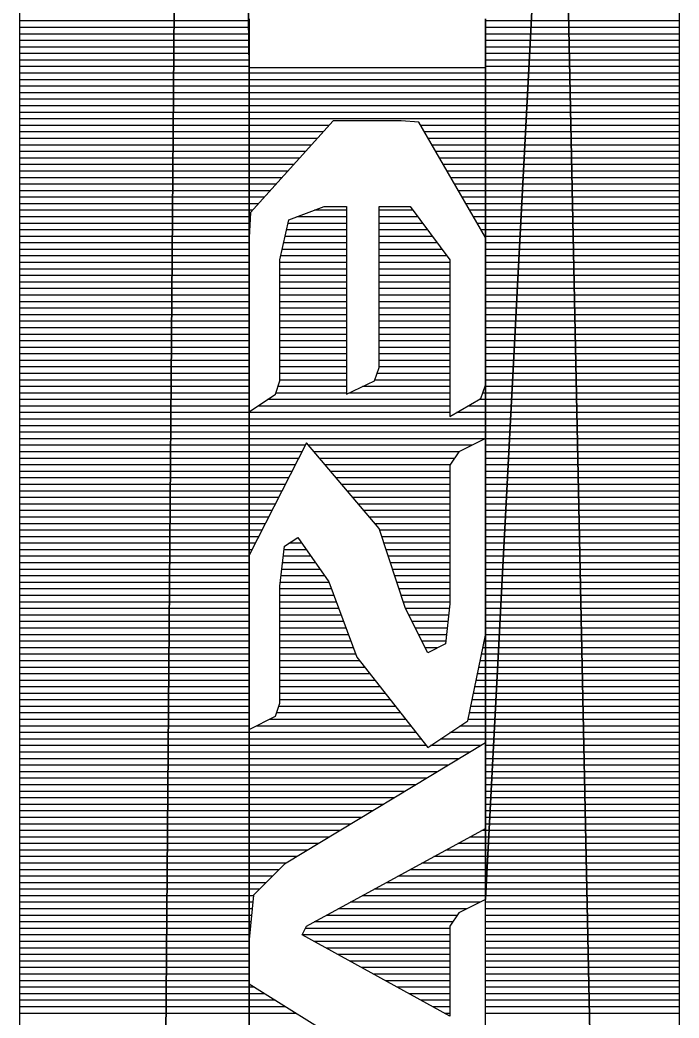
# Model space of a CAD drawing. Extents: x -25 to 108, y -8 to 51.
# Drawn here: x 68.023 to 70.197, y 17.251 to 20.543 of the extents above; entities that cross this region are included whole.
import ezdxf

# ---------------------------------------------------------------- set-up
doc = ezdxf.new("R2010")
doc.units = 0
doc.layers.add('BG_SILKBOTTOM20240221', color=40, linetype='CONTINUOUS')

msp = doc.modelspace()

# ---------------------------------------------------------------- linework, layer by layer
at = {"layer": 'BG_SILKBOTTOM20240221'}
for points in [[(68.554346, 23.295864), (68.486274, 15.014194)], [(68.486274, 15.014194), (68.554346, 23.295864)], [(68.749418, 22.598888), (68.778882, 20.38604)], [(68.778882, 20.38604), (68.749418, 22.598888)], [(68.023232, 17.022826), (68.023232, 22.291802)], [(70.197218, 22.291802), (70.197218, 13.849604)], [(69.972682, 13.893546), (69.797168, 22.24786)], [(69.797168, 22.24786), (69.972682, 13.893546)], [(69.558662, 17.64157), (69.797168, 22.21865)], [(69.797168, 22.21865), (69.558662, 17.64157)], [(68.531994, 20.540218), (68.023232, 20.540218)], [(68.53174, 20.518628), (68.023232, 20.518628)], [(68.77685, 20.518628), (68.531232, 20.518628)], [(68.776342, 20.540218), (68.53174, 20.540218)], [(68.778882, 20.540218), (68.77685, 20.540218)], [(68.778882, 20.518628), (68.777104, 20.518628)], [(68.778882, 20.546568), (68.778882, 20.38604)], [(69.558662, 17.64157), (69.558662, 20.546568)], [(69.558662, 20.546568), (69.558662, 17.64157)], [(69.558662, 20.38604), (69.558662, 20.546568)], [(69.709792, 20.540218), (69.558662, 20.540218)], [(69.708522, 20.518628), (69.558662, 20.518628)], [(69.83349, 20.518628), (69.708268, 20.518628)], [(69.832982, 20.540218), (69.709538, 20.540218)], [(70.197218, 20.540218), (69.83349, 20.540218)], [(70.197218, 20.518628), (69.833744, 20.518628)], [(68.53174, 20.497038), (68.023232, 20.497038)], [(68.777104, 20.497038), (68.531232, 20.497038)], [(68.778882, 20.497038), (68.777612, 20.497038)], [(69.70776, 20.497038), (69.558662, 20.497038)], [(69.833744, 20.497038), (69.707506, 20.497038)], [(70.197218, 20.497038), (69.834252, 20.497038)], [(68.531232, 20.475448), (68.023232, 20.475448)], [(68.531232, 20.453858), (68.023232, 20.453858)], [(68.777612, 20.475448), (68.530978, 20.475448)], [(68.777612, 20.453858), (68.530978, 20.453858)], [(68.778882, 20.475448), (68.777866, 20.475448)], [(68.778882, 20.453858), (68.777866, 20.453858)], [(69.70649, 20.475448), (69.558662, 20.475448)], [(69.705474, 20.453858), (69.558662, 20.453858)], [(69.834506, 20.453858), (69.704966, 20.453858)], [(69.834252, 20.475448), (69.706236, 20.475448)], [(70.197218, 20.475448), (69.834506, 20.475448)], [(70.197218, 20.453858), (69.835014, 20.453858)], [(68.530978, 20.432522), (68.023232, 20.432522)], [(68.777866, 20.432522), (68.53047, 20.432522)], [(68.778882, 20.432522), (68.778374, 20.432522)], [(69.704204, 20.432522), (69.558662, 20.432522)], [(69.835014, 20.432522), (69.703696, 20.432522)], [(70.197218, 20.432522), (69.835522, 20.432522)], [(68.530978, 20.410932), (68.023232, 20.410932)], [(68.530978, 20.389342), (68.023232, 20.389342)], [(68.778374, 20.410932), (68.53047, 20.410932)], [(68.778374, 20.389342), (68.53047, 20.389342)], [(68.778882, 20.38604), (68.778882, 17.363694)], [(68.778882, 20.38604), (69.558662, 20.38604)], [(68.778882, 17.363694), (68.778882, 20.38604)], [(69.703442, 20.410932), (69.558662, 20.410932)], [(69.702172, 20.389342), (69.558662, 20.389342)], [(69.558662, 20.38604), (69.558662, 19.825208)], [(69.558662, 19.825208), (69.558662, 20.38604)], [(69.836284, 20.389342), (69.701664, 20.389342)], [(69.835522, 20.410932), (69.702934, 20.410932)], [(70.197218, 20.410932), (69.835776, 20.410932)], [(70.197218, 20.389342), (69.836538, 20.389342)], [(68.53047, 20.367752), (68.023232, 20.367752)], [(68.778882, 20.367752), (68.529962, 20.367752)], [(69.558662, 20.367752), (68.778882, 20.367752)], [(69.700902, 20.367752), (69.558662, 20.367752)], [(69.836538, 20.367752), (69.700394, 20.367752)], [(70.197218, 20.367752), (69.837046, 20.367752)], [(68.53047, 20.346162), (68.023232, 20.346162)], [(68.529962, 20.324826), (68.023232, 20.324826)], [(68.778882, 20.324826), (68.529708, 20.324826)], [(68.778882, 20.346162), (68.529962, 20.346162)], [(69.558662, 20.346162), (68.778882, 20.346162)], [(69.558662, 20.324826), (68.778882, 20.324826)], [(69.699632, 20.346162), (69.558662, 20.346162)], [(69.69887, 20.324826), (69.558662, 20.324826)], [(69.837554, 20.324826), (69.698362, 20.324826)], [(69.837046, 20.346162), (69.699378, 20.346162)], [(70.197218, 20.346162), (69.837554, 20.346162)], [(70.197218, 20.324826), (69.837808, 20.324826)], [(68.529962, 20.303236), (68.023232, 20.303236)], [(68.778882, 20.303236), (68.529708, 20.303236)], [(69.558662, 20.303236), (68.778882, 20.303236)], [(69.6976, 20.303236), (69.558662, 20.303236)], [(69.837808, 20.303236), (69.697346, 20.303236)], [(70.197218, 20.303236), (69.838316, 20.303236)], [(68.529708, 20.281646), (68.023232, 20.281646)], [(68.529708, 20.260056), (68.023232, 20.260056)], [(68.778882, 20.281646), (68.5292, 20.281646)], [(68.778882, 20.260056), (68.5292, 20.260056)], [(69.558662, 20.281646), (68.778882, 20.281646)], [(69.558662, 20.260056), (68.778882, 20.260056)], [(69.69633, 20.281646), (69.558662, 20.281646)], [(69.695314, 20.260056), (69.558662, 20.260056)], [(69.83857, 20.260056), (69.694806, 20.260056)], [(69.838316, 20.281646), (69.696076, 20.281646)], [(70.197218, 20.281646), (69.83857, 20.281646)], [(70.197218, 20.260056), (69.839078, 20.260056)], [(68.5292, 20.238466), (68.023232, 20.238466)], [(68.778882, 20.238466), (68.528946, 20.238466)], [(69.558662, 20.238466), (68.778882, 20.238466)], [(69.694298, 20.238466), (69.558662, 20.238466)], [(69.839078, 20.238466), (69.694044, 20.238466)], [(70.197218, 20.238466), (69.839586, 20.238466)], [(68.5292, 20.21713), (68.023232, 20.21713)], [(68.5292, 20.19554), (68.023232, 20.19554)], [(68.778882, 20.21713), (68.528946, 20.21713)], [(68.778882, 20.19554), (68.528946, 20.19554)], [(69.558662, 20.21713), (68.778882, 20.21713)], [(69.043042, 20.19554), (68.778882, 20.19554)], [(69.05625, 20.210526), (68.783708, 19.908266)], [(69.280786, 20.210526), (69.05625, 20.210526)], [(69.339206, 20.2057), (69.280786, 20.210526)], [(69.558662, 19.825208), (69.339206, 20.2057)], [(69.558662, 20.19554), (69.345302, 20.19554)], [(69.693282, 20.21713), (69.558662, 20.21713)], [(69.692012, 20.19554), (69.558662, 20.19554)], [(69.840348, 20.19554), (69.691504, 20.19554)], [(69.83984, 20.21713), (69.692774, 20.21713)], [(70.197218, 20.21713), (69.840348, 20.21713)], [(70.197218, 20.19554), (69.840602, 20.19554)], [(68.528946, 20.17395), (68.023232, 20.17395)], [(68.528946, 20.15236), (68.023232, 20.15236)], [(68.778882, 20.17395), (68.528438, 20.17395)], [(68.778882, 20.15236), (68.528438, 20.15236)], [(69.023484, 20.17395), (68.778882, 20.17395)], [(69.004434, 20.15236), (68.778882, 20.15236)], [(69.558662, 20.17395), (69.358002, 20.17395)], [(69.558662, 20.15236), (69.370194, 20.15236)], [(69.690742, 20.17395), (69.558662, 20.17395)], [(69.68998, 20.15236), (69.558662, 20.15236)], [(69.84111, 20.15236), (69.689472, 20.15236)], [(69.840602, 20.17395), (69.690234, 20.17395)], [(70.197218, 20.17395), (69.84111, 20.17395)], [(70.197218, 20.15236), (69.841618, 20.15236)], [(68.528438, 20.13077), (68.023232, 20.13077)], [(68.778882, 20.13077), (68.52793, 20.13077)], [(68.984876, 20.13077), (68.778882, 20.13077)], [(69.558662, 20.13077), (69.38264, 20.13077)], [(69.68871, 20.13077), (69.558662, 20.13077)], [(69.841618, 20.13077), (69.688202, 20.13077)], [(70.197218, 20.13077), (69.841872, 20.13077)], [(68.528438, 20.109434), (68.023232, 20.109434)], [(68.52793, 20.087844), (68.023232, 20.087844)], [(68.778882, 20.087844), (68.527676, 20.087844)], [(68.778882, 20.109434), (68.52793, 20.109434)], [(68.965318, 20.109434), (68.778882, 20.109434)], [(68.94576, 20.087844), (68.778882, 20.087844)], [(69.558662, 20.109434), (69.394832, 20.109434)], [(69.558662, 20.087844), (69.407532, 20.087844)], [(69.68744, 20.109434), (69.558662, 20.109434)], [(69.68617, 20.087844), (69.558662, 20.087844)], [(69.84238, 20.087844), (69.685916, 20.087844)], [(69.841872, 20.109434), (69.687186, 20.109434)], [(70.197218, 20.109434), (69.84238, 20.109434)], [(70.197218, 20.087844), (69.842634, 20.087844)], [(68.52793, 20.066254), (68.023232, 20.066254)], [(68.778882, 20.066254), (68.527676, 20.066254)], [(68.926202, 20.066254), (68.778882, 20.066254)], [(69.558662, 20.066254), (69.419724, 20.066254)], [(69.685154, 20.066254), (69.558662, 20.066254)], [(69.842634, 20.066254), (69.684646, 20.066254)], [(70.197218, 20.066254), (69.843142, 20.066254)], [(68.52793, 20.044664), (68.023232, 20.044664)], [(68.527676, 20.023074), (68.023232, 20.023074)], [(68.778882, 20.023074), (68.527168, 20.023074)], [(68.778882, 20.044664), (68.527676, 20.044664)], [(68.907152, 20.044664), (68.778882, 20.044664)], [(68.887594, 20.023074), (68.778882, 20.023074)], [(69.558662, 20.044664), (69.43217, 20.044664)], [(69.558662, 20.023074), (69.44487, 20.023074)], [(69.684138, 20.044664), (69.558662, 20.044664)], [(69.683122, 20.023074), (69.558662, 20.023074)], [(69.843904, 20.023074), (69.682614, 20.023074)], [(69.843142, 20.044664), (69.683884, 20.044664)], [(70.197218, 20.044664), (69.84365, 20.044664)], [(70.197218, 20.023074), (69.844412, 20.023074)], [(68.527676, 20.001738), (68.023232, 20.001738)], [(68.778882, 20.001738), (68.527168, 20.001738)], [(68.86829, 20.001738), (68.778882, 20.001738)], [(69.558662, 20.001738), (69.457062, 20.001738)], [(69.681852, 20.001738), (69.558662, 20.001738)], [(69.844412, 20.001738), (69.681344, 20.001738)], [(70.197218, 20.001738), (69.844666, 20.001738)], [(68.527168, 19.980148), (68.023232, 19.980148)], [(68.527168, 19.958558), (68.023232, 19.958558)], [(68.778882, 19.980148), (68.526914, 19.980148)], [(68.778882, 19.958558), (68.526914, 19.958558)], [(68.848732, 19.980148), (68.778882, 19.980148)], [(68.829174, 19.958558), (68.778882, 19.958558)], [(69.558662, 19.980148), (69.469762, 19.980148)], [(69.558662, 19.958558), (69.481954, 19.958558)], [(69.680582, 19.980148), (69.558662, 19.980148)], [(69.67982, 19.958558), (69.558662, 19.958558)], [(69.845174, 19.958558), (69.679312, 19.958558)], [(69.844666, 19.980148), (69.680074, 19.980148)], [(70.197218, 19.980148), (69.845174, 19.980148)], [(70.197218, 19.958558), (69.845682, 19.958558)], [(68.526914, 19.936968), (68.023232, 19.936968)], [(68.778882, 19.936968), (68.526406, 19.936968)], [(68.810124, 19.936968), (68.778882, 19.936968)], [(68.909946, 19.883882), (69.02704, 19.92757)], [(69.02704, 19.92757), (69.100192, 19.92757)], [(69.100192, 19.92757), (69.100192, 19.308826)], [(69.207634, 19.92757), (69.309996, 19.92757)], [(69.207634, 19.396456), (69.207634, 19.92757)], [(69.309996, 19.92757), (69.441568, 19.752056)], [(69.558662, 19.936968), (69.4944, 19.936968)], [(69.67855, 19.936968), (69.558662, 19.936968)], [(69.845682, 19.936968), (69.678042, 19.936968)], [(70.197218, 19.936968), (69.845936, 19.936968)], [(68.526914, 19.915378), (68.023232, 19.915378)], [(68.526406, 19.894042), (68.023232, 19.894042)], [(68.778882, 19.894042), (68.525898, 19.894042)], [(68.778882, 19.915378), (68.526406, 19.915378)], [(68.790566, 19.915378), (68.778882, 19.915378)], [(68.783708, 19.908266), (68.778882, 19.825208)], [(68.782946, 19.894042), (68.778882, 19.894042)], [(69.100192, 19.894042), (68.93687, 19.894042)], [(69.100192, 19.915378), (68.994528, 19.915378)], [(69.318886, 19.915378), (69.207634, 19.915378)], [(69.335142, 19.894042), (69.207634, 19.894042)], [(69.558662, 19.915378), (69.506592, 19.915378)], [(69.558662, 19.894042), (69.519292, 19.894042)], [(69.67728, 19.915378), (69.558662, 19.915378)], [(69.67601, 19.894042), (69.558662, 19.894042)], [(69.846444, 19.894042), (69.675756, 19.894042)], [(69.845936, 19.915378), (69.677026, 19.915378)], [(70.197218, 19.915378), (69.846444, 19.915378)], [(70.197218, 19.894042), (69.846698, 19.894042)], [(68.526406, 19.872452), (68.023232, 19.872452)], [(68.778882, 19.872452), (68.525898, 19.872452)], [(68.781676, 19.872452), (68.778882, 19.872452)], [(68.880736, 19.752056), (68.909946, 19.883882)], [(69.100192, 19.872452), (68.907152, 19.872452)], [(69.351398, 19.872452), (69.207634, 19.872452)], [(69.558662, 19.872452), (69.531738, 19.872452)], [(69.675248, 19.872452), (69.558662, 19.872452)], [(69.846698, 19.872452), (69.674994, 19.872452)], [(70.197218, 19.872452), (69.847206, 19.872452)], [(68.526406, 19.850862), (68.023232, 19.850862)], [(68.525898, 19.829272), (68.023232, 19.829272)], [(68.778882, 19.829272), (68.525644, 19.829272)], [(68.778882, 19.850862), (68.525898, 19.850862)], [(68.780406, 19.850862), (68.778882, 19.850862)], [(68.779136, 19.829272), (68.778882, 19.829272)], [(68.778882, 19.825208), (68.778882, 19.250152)], [(69.100192, 19.829272), (68.897754, 19.829272)], [(69.100192, 19.850862), (68.902834, 19.850862)], [(69.367146, 19.850862), (69.207634, 19.850862)], [(69.383402, 19.829272), (69.207634, 19.829272)], [(69.558662, 19.850862), (69.54393, 19.850862)], [(69.558662, 19.829272), (69.55663, 19.829272)], [(69.673978, 19.850862), (69.558662, 19.850862)], [(69.672962, 19.829272), (69.558662, 19.829272)], [(69.558662, 19.338036), (69.558662, 19.825208)], [(69.847968, 19.829272), (69.672454, 19.829272)], [(69.847206, 19.850862), (69.673724, 19.850862)], [(70.197218, 19.850862), (69.847714, 19.850862)], [(70.197218, 19.829272), (69.848476, 19.829272)], [(68.525898, 19.807682), (68.023232, 19.807682)], [(68.778882, 19.807682), (68.525644, 19.807682)], [(69.100192, 19.807682), (68.892928, 19.807682)], [(69.399658, 19.807682), (69.207634, 19.807682)], [(69.671692, 19.807682), (69.558662, 19.807682)], [(69.848476, 19.807682), (69.671184, 19.807682)], [(70.197218, 19.807682), (69.84873, 19.807682)], [(68.525644, 19.786346), (68.023232, 19.786346)], [(68.525644, 19.764756), (68.023232, 19.764756)], [(68.778882, 19.786346), (68.525136, 19.786346)], [(68.778882, 19.764756), (68.525136, 19.764756)], [(69.100192, 19.764756), (68.883276, 19.764756)], [(69.100192, 19.786346), (68.888102, 19.786346)], [(69.415914, 19.786346), (69.207634, 19.786346)], [(69.431916, 19.764756), (69.207634, 19.764756)], [(69.67093, 19.786346), (69.558662, 19.786346)], [(69.66966, 19.764756), (69.558662, 19.764756)], [(69.849238, 19.764756), (69.669152, 19.764756)], [(69.84873, 19.786346), (69.670422, 19.786346)], [(70.197218, 19.786346), (69.849238, 19.786346)], [(70.197218, 19.764756), (69.849746, 19.764756)], [(68.525136, 19.743166), (68.023232, 19.743166)], [(68.778882, 19.743166), (68.524882, 19.743166)], [(68.880736, 19.352514), (68.880736, 19.752056)], [(69.100192, 19.743166), (68.880736, 19.743166)], [(69.441568, 19.743166), (69.207634, 19.743166)], [(69.441568, 19.752056), (69.441568, 19.235674)], [(69.66839, 19.743166), (69.558662, 19.743166)], [(69.849746, 19.743166), (69.667882, 19.743166)], [(70.197218, 19.743166), (69.85, 19.743166)], [(68.525136, 19.721576), (68.023232, 19.721576)], [(68.525136, 19.699986), (68.023232, 19.699986)], [(68.778882, 19.721576), (68.524882, 19.721576)], [(68.778882, 19.699986), (68.524882, 19.699986)], [(69.100192, 19.721576), (68.880736, 19.721576)], [(69.100192, 19.699986), (68.880736, 19.699986)], [(69.441568, 19.721576), (69.207634, 19.721576)], [(69.441568, 19.699986), (69.207634, 19.699986)], [(69.66712, 19.721576), (69.558662, 19.721576)], [(69.66585, 19.699986), (69.558662, 19.699986)], [(69.850508, 19.699986), (69.665596, 19.699986)], [(69.85, 19.721576), (69.666866, 19.721576)], [(70.197218, 19.721576), (69.850508, 19.721576)], [(70.197218, 19.699986), (69.850762, 19.699986)], [(68.524882, 19.67865), (68.023232, 19.67865)], [(68.778882, 19.67865), (68.524374, 19.67865)], [(69.100192, 19.67865), (68.880736, 19.67865)], [(69.441568, 19.67865), (69.207634, 19.67865)], [(69.665088, 19.67865), (69.558662, 19.67865)], [(69.850762, 19.67865), (69.664834, 19.67865)], [(70.197218, 19.67865), (69.85127, 19.67865)], [(68.524882, 19.65706), (68.023232, 19.65706)], [(68.524374, 19.63547), (68.023232, 19.63547)], [(68.778882, 19.63547), (68.523866, 19.63547)], [(68.778882, 19.65706), (68.524374, 19.65706)], [(69.100192, 19.65706), (68.880736, 19.65706)], [(69.100192, 19.63547), (68.880736, 19.63547)], [(69.441568, 19.65706), (69.207634, 19.65706)], [(69.441568, 19.63547), (69.207634, 19.63547)], [(69.663818, 19.65706), (69.558662, 19.65706)], [(69.662802, 19.63547), (69.558662, 19.63547)], [(69.852032, 19.63547), (69.662294, 19.63547)], [(69.85127, 19.65706), (69.663564, 19.65706)], [(70.197218, 19.65706), (69.851778, 19.65706)], [(70.197218, 19.63547), (69.85254, 19.63547)], [(68.524374, 19.61388), (68.023232, 19.61388)], [(68.523866, 19.59229), (68.023232, 19.59229)], [(68.778882, 19.59229), (68.523612, 19.59229)], [(68.778882, 19.61388), (68.523866, 19.61388)], [(69.100192, 19.61388), (68.880736, 19.61388)], [(69.100192, 19.59229), (68.880736, 19.59229)], [(69.441568, 19.61388), (69.207634, 19.61388)], [(69.441568, 19.59229), (69.207634, 19.59229)], [(69.661532, 19.61388), (69.558662, 19.61388)], [(69.66077, 19.59229), (69.558662, 19.59229)], [(69.852794, 19.59229), (69.660262, 19.59229)], [(69.85254, 19.61388), (69.661024, 19.61388)], [(70.197218, 19.61388), (69.852794, 19.61388)], [(70.197218, 19.59229), (69.853302, 19.59229)], [(68.523866, 19.570954), (68.023232, 19.570954)], [(68.778882, 19.570954), (68.523612, 19.570954)], [(69.100192, 19.570954), (68.880736, 19.570954)], [(69.441568, 19.570954), (69.207634, 19.570954)], [(69.6595, 19.570954), (69.558662, 19.570954)], [(69.853302, 19.570954), (69.658992, 19.570954)], [(70.197218, 19.570954), (69.85381, 19.570954)], [(68.523612, 19.549364), (68.023232, 19.549364)], [(68.523612, 19.527774), (68.023232, 19.527774)], [(68.778882, 19.549364), (68.523104, 19.549364)], [(68.778882, 19.527774), (68.523104, 19.527774)], [(69.100192, 19.549364), (68.880736, 19.549364)], [(69.100192, 19.527774), (68.880736, 19.527774)], [(69.441568, 19.549364), (69.207634, 19.549364)], [(69.441568, 19.527774), (69.207634, 19.527774)], [(69.65823, 19.549364), (69.558662, 19.549364)], [(69.65696, 19.527774), (69.558662, 19.527774)], [(69.854064, 19.527774), (69.656706, 19.527774)], [(69.85381, 19.549364), (69.657722, 19.549364)], [(70.197218, 19.549364), (69.854064, 19.549364)], [(70.197218, 19.527774), (69.854572, 19.527774)], [(68.523612, 19.506184), (68.023232, 19.506184)], [(68.778882, 19.506184), (68.523104, 19.506184)], [(69.100192, 19.506184), (68.880736, 19.506184)], [(69.441568, 19.506184), (69.207634, 19.506184)], [(69.656198, 19.506184), (69.558662, 19.506184)], [(69.854572, 19.506184), (69.65569, 19.506184)], [(70.197218, 19.506184), (69.854826, 19.506184)], [(68.523104, 19.484594), (68.023232, 19.484594)], [(68.523104, 19.463258), (68.023232, 19.463258)], [(68.778882, 19.484594), (68.52285, 19.484594)], [(68.778882, 19.463258), (68.52285, 19.463258)], [(69.100192, 19.484594), (68.880736, 19.484594)], [(69.100192, 19.463258), (68.880736, 19.463258)], [(69.441568, 19.484594), (69.207634, 19.484594)], [(69.441568, 19.463258), (69.207634, 19.463258)], [(69.654928, 19.484594), (69.558662, 19.484594)], [(69.653658, 19.463258), (69.558662, 19.463258)], [(69.855334, 19.463258), (69.653404, 19.463258)], [(69.854826, 19.484594), (69.654674, 19.484594)], [(70.197218, 19.484594), (69.855334, 19.484594)], [(70.197218, 19.463258), (69.855842, 19.463258)], [(68.52285, 19.441668), (68.023232, 19.441668)], [(68.778882, 19.441668), (68.522342, 19.441668)], [(69.100192, 19.441668), (68.880736, 19.441668)], [(69.441568, 19.441668), (69.207634, 19.441668)], [(69.652642, 19.441668), (69.558662, 19.441668)], [(69.856096, 19.441668), (69.652134, 19.441668)], [(70.197218, 19.441668), (69.856604, 19.441668)], [(68.52285, 19.420078), (68.023232, 19.420078)], [(68.522342, 19.398488), (68.023232, 19.398488)], [(68.778882, 19.398488), (68.521834, 19.398488)], [(68.778882, 19.420078), (68.522342, 19.420078)], [(69.100192, 19.420078), (68.880736, 19.420078)], [(69.100192, 19.398488), (68.880736, 19.398488)], [(69.192902, 19.352514), (69.207634, 19.396456)], [(69.441568, 19.420078), (69.207634, 19.420078)], [(69.441568, 19.398488), (69.207634, 19.398488)], [(69.651626, 19.420078), (69.558662, 19.420078)], [(69.65061, 19.398488), (69.558662, 19.398488)], [(69.856858, 19.398488), (69.650102, 19.398488)], [(69.856604, 19.420078), (69.651372, 19.420078)], [(70.197218, 19.420078), (69.856858, 19.420078)], [(70.197218, 19.398488), (69.857366, 19.398488)], [(68.522342, 19.376898), (68.023232, 19.376898)], [(68.778882, 19.376898), (68.521834, 19.376898)], [(69.100192, 19.376898), (68.880736, 19.376898)], [(69.441568, 19.376898), (69.20103, 19.376898)], [(69.64934, 19.376898), (69.558662, 19.376898)], [(69.857366, 19.376898), (69.648832, 19.376898)], [(70.197218, 19.376898), (69.857874, 19.376898)], [(68.522342, 19.355562), (68.023232, 19.355562)], [(68.521834, 19.333972), (68.023232, 19.333972)], [(68.778882, 19.333972), (68.52158, 19.333972)], [(68.778882, 19.355562), (68.521834, 19.355562)], [(68.866258, 19.308826), (68.880736, 19.352514)], [(69.100192, 19.333972), (68.874386, 19.333972)], [(69.100192, 19.355562), (68.880736, 19.355562)], [(69.100192, 19.308826), (69.192902, 19.352514)], [(69.441568, 19.333972), (69.153024, 19.333972)], [(69.441568, 19.355562), (69.193664, 19.355562)], [(69.54393, 19.294094), (69.558662, 19.338036)], [(69.558662, 19.333972), (69.557138, 19.333972)], [(69.64807, 19.355562), (69.558662, 19.355562)], [(69.558662, 19.338036), (69.558662, 19.162522)], [(69.558662, 19.338036), (69.558662, 18.158206)], [(69.558662, 19.162522), (69.558662, 19.338036)], [(69.558662, 18.158206), (69.558662, 19.338036)], [(69.647308, 19.333972), (69.558662, 19.333972)], [(69.858128, 19.333972), (69.6468, 19.333972)], [(69.857874, 19.355562), (69.647562, 19.355562)], [(70.197218, 19.355562), (69.858128, 19.355562)], [(70.197218, 19.333972), (69.858636, 19.333972)], [(68.521834, 19.312382), (68.023232, 19.312382)], [(68.778882, 19.312382), (68.52158, 19.312382)], [(68.778882, 19.250152), (68.866258, 19.308826)], [(69.100192, 19.312382), (68.867274, 19.312382)], [(69.441568, 19.312382), (69.108066, 19.312382)], [(69.558662, 19.312382), (69.550026, 19.312382)], [(69.646038, 19.312382), (69.558662, 19.312382)], [(69.858636, 19.312382), (69.64553, 19.312382)], [(70.197218, 19.312382), (69.85889, 19.312382)], [(68.52158, 19.290792), (68.023232, 19.290792)], [(68.52158, 19.269202), (68.023232, 19.269202)], [(68.778882, 19.290792), (68.521072, 19.290792)], [(68.778882, 19.269202), (68.521072, 19.269202)], [(69.441568, 19.269202), (68.80733, 19.269202)], [(69.441568, 19.290792), (68.839334, 19.290792)], [(69.441568, 19.235674), (69.54393, 19.294094)], [(69.558662, 19.269202), (69.500496, 19.269202)], [(69.558662, 19.290792), (69.538342, 19.290792)], [(69.644768, 19.290792), (69.558662, 19.290792)], [(69.643498, 19.269202), (69.558662, 19.269202)], [(69.859906, 19.269202), (69.643244, 19.269202)], [(69.85889, 19.290792), (69.644514, 19.290792)], [(70.197218, 19.290792), (69.859398, 19.290792)], [(70.197218, 19.269202), (69.86016, 19.269202)], [(68.521072, 19.247866), (68.023232, 19.247866)], [(68.778882, 19.247866), (68.520818, 19.247866)], [(68.778882, 18.777458), (68.778882, 19.250152)], [(68.778882, 19.250152), (68.778882, 18.777458)], [(69.441568, 19.247866), (68.778882, 19.247866)], [(69.558662, 19.247866), (69.46265, 19.247866)], [(69.642482, 19.247866), (69.558662, 19.247866)], [(69.86016, 19.247866), (69.641974, 19.247866)], [(70.197218, 19.247866), (69.860668, 19.247866)], [(68.521072, 19.226276), (68.023232, 19.226276)], [(68.521072, 19.204686), (68.023232, 19.204686)], [(68.778882, 19.226276), (68.520818, 19.226276)], [(68.778882, 19.204686), (68.520818, 19.204686)], [(69.558662, 19.226276), (68.778882, 19.226276)], [(69.558662, 19.204686), (68.778882, 19.204686)], [(69.641466, 19.226276), (69.558662, 19.226276)], [(69.64045, 19.204686), (69.558662, 19.204686)], [(69.860922, 19.204686), (69.639942, 19.204686)], [(69.860668, 19.226276), (69.641212, 19.226276)], [(70.197218, 19.226276), (69.860922, 19.226276)], [(70.197218, 19.204686), (69.86143, 19.204686)], [(68.520818, 19.183096), (68.023232, 19.183096)], [(68.778882, 19.183096), (68.52031, 19.183096)], [(69.558662, 19.183096), (68.778882, 19.183096)], [(69.63918, 19.183096), (69.558662, 19.183096)], [(69.86143, 19.183096), (69.638672, 19.183096)], [(70.197218, 19.183096), (69.861938, 19.183096)], [(68.520818, 19.161506), (68.023232, 19.161506)], [(68.52031, 19.14017), (68.023232, 19.14017)], [(68.778882, 19.14017), (68.519802, 19.14017)], [(68.778882, 19.161506), (68.52031, 19.161506)], [(69.557138, 19.161506), (68.778882, 19.161506)], [(68.96862, 19.14779), (68.778882, 18.777458)], [(68.96481, 19.14017), (68.778882, 19.14017)], [(69.207634, 18.865342), (68.96862, 19.14779)], [(69.513958, 19.14017), (68.975478, 19.14017)], [(69.558662, 19.162522), (69.470778, 19.11858)], [(69.558662, 18.514314), (69.558662, 19.162522)], [(69.63791, 19.161506), (69.558662, 19.161506)], [(69.637148, 19.14017), (69.558662, 19.14017)], [(69.862192, 19.14017), (69.63664, 19.14017)], [(69.861938, 19.161506), (69.637402, 19.161506)], [(70.197218, 19.161506), (69.862192, 19.161506)], [(70.197218, 19.14017), (69.8627, 19.14017)], [(68.52031, 19.11858), (68.023232, 19.11858)], [(68.778882, 19.11858), (68.519802, 19.11858)], [(68.953888, 19.11858), (68.778882, 19.11858)], [(69.470778, 19.11858), (68.993258, 19.11858)], [(69.470778, 19.11858), (69.441568, 19.074638)], [(69.635878, 19.11858), (69.558662, 19.11858)], [(69.8627, 19.11858), (69.63537, 19.11858)], [(70.197218, 19.11858), (69.862954, 19.11858)], [(68.519802, 19.09699), (68.023232, 19.09699)], [(68.519802, 19.0754), (68.023232, 19.0754)], [(68.778882, 19.09699), (68.519548, 19.09699)], [(68.778882, 19.0754), (68.519548, 19.0754)], [(68.942458, 19.09699), (68.778882, 19.09699)], [(68.931536, 19.0754), (68.778882, 19.0754)], [(69.456554, 19.09699), (69.011546, 19.09699)], [(69.44233, 19.0754), (69.029834, 19.0754)], [(69.441568, 19.074638), (69.441568, 18.616676)], [(69.634608, 19.09699), (69.558662, 19.09699)], [(69.633338, 19.0754), (69.558662, 19.0754)], [(69.86397, 19.0754), (69.633084, 19.0754)], [(69.862954, 19.09699), (69.634354, 19.09699)], [(70.197218, 19.09699), (69.863462, 19.09699)], [(70.197218, 19.0754), (69.864224, 19.0754)], [(68.519548, 19.05381), (68.023232, 19.05381)], [(68.519548, 19.032474), (68.023232, 19.032474)], [(68.778882, 19.05381), (68.51904, 19.05381)], [(68.778882, 19.032474), (68.51904, 19.032474)], [(68.920614, 19.05381), (68.778882, 19.05381)], [(68.909692, 19.032474), (68.778882, 19.032474)], [(69.441568, 19.05381), (69.048122, 19.05381)], [(69.441568, 19.032474), (69.06641, 19.032474)], [(69.632576, 19.05381), (69.558662, 19.05381)], [(69.631306, 19.032474), (69.558662, 19.032474)], [(69.864732, 19.032474), (69.631052, 19.032474)], [(69.864224, 19.05381), (69.632322, 19.05381)], [(70.197218, 19.05381), (69.864732, 19.05381)], [(70.197218, 19.032474), (69.864986, 19.032474)], [(68.519548, 19.010884), (68.023232, 19.010884)], [(68.778882, 19.010884), (68.51904, 19.010884)], [(68.89877, 19.010884), (68.778882, 19.010884)], [(69.441568, 19.010884), (69.084698, 19.010884)], [(69.63029, 19.010884), (69.558662, 19.010884)], [(69.864986, 19.010884), (69.629782, 19.010884)], [(70.197218, 19.010884), (69.865494, 19.010884)], [(68.51904, 18.989294), (68.023232, 18.989294)], [(68.51904, 18.967704), (68.023232, 18.967704)], [(68.778882, 18.989294), (68.518786, 18.989294)], [(68.778882, 18.967704), (68.518786, 18.967704)], [(68.887594, 18.989294), (68.778882, 18.989294)], [(68.876418, 18.967704), (68.778882, 18.967704)], [(69.441568, 18.989294), (69.102732, 18.989294)], [(69.441568, 18.967704), (69.12102, 18.967704)], [(69.62902, 18.989294), (69.558662, 18.989294)], [(69.628258, 18.967704), (69.558662, 18.967704)], [(69.866002, 18.967704), (69.62775, 18.967704)], [(69.865494, 18.989294), (69.628512, 18.989294)], [(70.197218, 18.989294), (69.866002, 18.989294)], [(70.197218, 18.967704), (69.866256, 18.967704)], [(68.518786, 18.946114), (68.023232, 18.946114)], [(68.778882, 18.946114), (68.518278, 18.946114)], [(68.865242, 18.946114), (68.778882, 18.946114)], [(69.441568, 18.946114), (69.139308, 18.946114)], [(69.626988, 18.946114), (69.558662, 18.946114)], [(69.866256, 18.946114), (69.62648, 18.946114)], [(70.197218, 18.946114), (69.866764, 18.946114)], [(68.518786, 18.924778), (68.023232, 18.924778)], [(68.518278, 18.903188), (68.023232, 18.903188)], [(68.778882, 18.903188), (68.51777, 18.903188)], [(68.778882, 18.924778), (68.518278, 18.924778)], [(68.85432, 18.924778), (68.778882, 18.924778)], [(68.843398, 18.903188), (68.778882, 18.903188)], [(69.441568, 18.924778), (69.157596, 18.924778)], [(69.441568, 18.903188), (69.175884, 18.903188)], [(69.625718, 18.924778), (69.558662, 18.924778)], [(69.624448, 18.903188), (69.558662, 18.903188)], [(69.867018, 18.903188), (69.624194, 18.903188)], [(69.866764, 18.924778), (69.62521, 18.924778)], [(70.197218, 18.924778), (69.867018, 18.924778)], [(70.197218, 18.903188), (69.867526, 18.903188)], [(68.518278, 18.881598), (68.023232, 18.881598)], [(68.778882, 18.881598), (68.51777, 18.881598)], [(68.832476, 18.881598), (68.778882, 18.881598)], [(69.441568, 18.881598), (69.194172, 18.881598)], [(69.623686, 18.881598), (69.558662, 18.881598)], [(69.868034, 18.881598), (69.623178, 18.881598)], [(70.197218, 18.881598), (69.868288, 18.881598)], [(68.518278, 18.860008), (68.023232, 18.860008)], [(68.51777, 18.838418), (68.023232, 18.838418)], [(68.778882, 18.838418), (68.517516, 18.838418)], [(68.778882, 18.860008), (68.51777, 18.860008)], [(68.821554, 18.860008), (68.778882, 18.860008)], [(68.810124, 18.838418), (68.778882, 18.838418)], [(68.895468, 18.806922), (68.93941, 18.836132)], [(68.93941, 18.836132), (69.041772, 18.689828)], [(69.295264, 18.601944), (69.207634, 18.865342)], [(69.441568, 18.860008), (69.209666, 18.860008)], [(69.441568, 18.838418), (69.216524, 18.838418)], [(69.622416, 18.860008), (69.558662, 18.860008)], [(69.621146, 18.838418), (69.558662, 18.838418)], [(69.868796, 18.838418), (69.620892, 18.838418)], [(69.868288, 18.860008), (69.622162, 18.860008)], [(70.197218, 18.860008), (69.868796, 18.860008)], [(70.197218, 18.838418), (69.86905, 18.838418)], [(68.51777, 18.817082), (68.023232, 18.817082)], [(68.778882, 18.817082), (68.517516, 18.817082)], [(68.799202, 18.817082), (68.778882, 18.817082)], [(68.880736, 18.675096), (68.895468, 18.806922)], [(68.952364, 18.817082), (68.910454, 18.817082)], [(69.441568, 18.817082), (69.22389, 18.817082)], [(69.62013, 18.817082), (69.558662, 18.817082)], [(69.86905, 18.817082), (69.619622, 18.817082)], [(70.197218, 18.817082), (69.869558, 18.817082)], [(68.517516, 18.795492), (68.023232, 18.795492)], [(68.517516, 18.773902), (68.023232, 18.773902)], [(68.778882, 18.795492), (68.517008, 18.795492)], [(68.778882, 18.773902), (68.517008, 18.773902)], [(68.788026, 18.795492), (68.778882, 18.795492)], [(68.778882, 18.777458), (68.778882, 18.202148)], [(68.982844, 18.773902), (68.891658, 18.773902)], [(68.967858, 18.795492), (68.89369, 18.795492)], [(69.441568, 18.795492), (69.231002, 18.795492)], [(69.441568, 18.773902), (69.238114, 18.773902)], [(69.61886, 18.795492), (69.558662, 18.795492)], [(69.618098, 18.773902), (69.558662, 18.773902)], [(69.870066, 18.773902), (69.61759, 18.773902)], [(69.869558, 18.795492), (69.618352, 18.795492)], [(70.197218, 18.795492), (69.870066, 18.795492)], [(70.197218, 18.773902), (69.87032, 18.773902)], [(68.517008, 18.752312), (68.023232, 18.752312)], [(68.778882, 18.752312), (68.516754, 18.752312)], [(68.99783, 18.752312), (68.889372, 18.752312)], [(69.441568, 18.752312), (69.245226, 18.752312)], [(69.616828, 18.752312), (69.558662, 18.752312)], [(69.87032, 18.752312), (69.61632, 18.752312)], [(70.197218, 18.752312), (69.870828, 18.752312)], [(68.517008, 18.730722), (68.023232, 18.730722)], [(68.516754, 18.709386), (68.023232, 18.709386)], [(68.778882, 18.709386), (68.516246, 18.709386)], [(68.778882, 18.730722), (68.516754, 18.730722)], [(69.027802, 18.709386), (68.884546, 18.709386)], [(69.012816, 18.730722), (68.886832, 18.730722)], [(69.441568, 18.730722), (69.252592, 18.730722)], [(69.441568, 18.709386), (69.25945, 18.709386)], [(69.615558, 18.730722), (69.558662, 18.730722)], [(69.614288, 18.709386), (69.558662, 18.709386)], [(69.871082, 18.709386), (69.614034, 18.709386)], [(69.870828, 18.730722), (69.61505, 18.730722)], [(70.197218, 18.730722), (69.871082, 18.730722)], [(70.197218, 18.709386), (69.87159, 18.709386)], [(68.516754, 18.687796), (68.023232, 18.687796)], [(68.778882, 18.687796), (68.516246, 18.687796)], [(68.880736, 18.289778), (68.880736, 18.675096)], [(69.042026, 18.687796), (68.882006, 18.687796)], [(69.041772, 18.689828), (69.134482, 18.441162)], [(69.441568, 18.687796), (69.266816, 18.687796)], [(69.613526, 18.687796), (69.558662, 18.687796)], [(69.872098, 18.687796), (69.613018, 18.687796)], [(70.197218, 18.687796), (69.872352, 18.687796)], [(68.516754, 18.666206), (68.023232, 18.666206)], [(68.516246, 18.644616), (68.023232, 18.644616)], [(68.778882, 18.644616), (68.515738, 18.644616)], [(68.778882, 18.666206), (68.516246, 18.666206)], [(69.050154, 18.666206), (68.880736, 18.666206)], [(69.058282, 18.644616), (68.880736, 18.644616)], [(69.441568, 18.666206), (69.274182, 18.666206)], [(69.441568, 18.644616), (69.28104, 18.644616)], [(69.612256, 18.666206), (69.558662, 18.666206)], [(69.610986, 18.644616), (69.558662, 18.644616)], [(69.87286, 18.644616), (69.610732, 18.644616)], [(69.872352, 18.666206), (69.612002, 18.666206)], [(70.197218, 18.666206), (69.87286, 18.666206)], [(70.197218, 18.644616), (69.873114, 18.644616)], [(68.516246, 18.623026), (68.023232, 18.623026)], [(68.778882, 18.623026), (68.515738, 18.623026)], [(69.06641, 18.623026), (68.880736, 18.623026)], [(69.441568, 18.623026), (69.288406, 18.623026)], [(69.441568, 18.616676), (69.42709, 18.48485)], [(69.60997, 18.623026), (69.558662, 18.623026)], [(69.873114, 18.623026), (69.609462, 18.623026)], [(70.197218, 18.623026), (69.873622, 18.623026)], [(68.515738, 18.60169), (68.023232, 18.60169)], [(68.515738, 18.5801), (68.023232, 18.5801)], [(68.778882, 18.60169), (68.515484, 18.60169)], [(68.778882, 18.5801), (68.515484, 18.5801)], [(69.074284, 18.60169), (68.880736, 18.60169)], [(69.082412, 18.5801), (68.880736, 18.5801)], [(69.368416, 18.45564), (69.295264, 18.601944)], [(69.440044, 18.60169), (69.295772, 18.60169)], [(69.437504, 18.5801), (69.306186, 18.5801)], [(69.608954, 18.60169), (69.558662, 18.60169)], [(69.607938, 18.5801), (69.558662, 18.5801)], [(69.87413, 18.5801), (69.60743, 18.5801)], [(69.873622, 18.60169), (69.6087, 18.60169)], [(70.197218, 18.60169), (69.87413, 18.60169)], [(70.197218, 18.5801), (69.874384, 18.5801)], [(68.515484, 18.55851), (68.023232, 18.55851)], [(68.778882, 18.55851), (68.514976, 18.55851)], [(69.09054, 18.55851), (68.880736, 18.55851)], [(69.435472, 18.55851), (69.317362, 18.55851)], [(69.606668, 18.55851), (69.558662, 18.55851)], [(69.874384, 18.55851), (69.60616, 18.55851)], [(70.197218, 18.55851), (69.874892, 18.55851)], [(68.515484, 18.53692), (68.023232, 18.53692)], [(68.515484, 18.51533), (68.023232, 18.51533)], [(68.778882, 18.53692), (68.514976, 18.53692)], [(68.778882, 18.51533), (68.514976, 18.51533)], [(69.098668, 18.53692), (68.880736, 18.53692)], [(69.106288, 18.51533), (68.880736, 18.51533)], [(69.433186, 18.53692), (69.327776, 18.53692)], [(69.430646, 18.51533), (69.338698, 18.51533)], [(69.500242, 18.231358), (69.558662, 18.514314)], [(69.605398, 18.53692), (69.558662, 18.53692)], [(69.604636, 18.51533), (69.558662, 18.51533)], [(69.875146, 18.51533), (69.604128, 18.51533)], [(69.874892, 18.53692), (69.60489, 18.53692)], [(70.197218, 18.53692), (69.875146, 18.53692)], [(70.197218, 18.51533), (69.875654, 18.51533)], [(68.514976, 18.493994), (68.023232, 18.493994)], [(68.514976, 18.472404), (68.023232, 18.472404)], [(68.778882, 18.493994), (68.514722, 18.493994)], [(68.778882, 18.472404), (68.514722, 18.472404)], [(69.114416, 18.493994), (68.880736, 18.493994)], [(69.122544, 18.472404), (68.880736, 18.472404)], [(69.428106, 18.493994), (69.349366, 18.493994)], [(69.40169, 18.472404), (69.360288, 18.472404)], [(69.42709, 18.48485), (69.368416, 18.45564)], [(69.558662, 18.472404), (69.549772, 18.472404)], [(69.558662, 18.493994), (69.55409, 18.493994)], [(69.603366, 18.493994), (69.558662, 18.493994)], [(69.602096, 18.472404), (69.558662, 18.472404)], [(69.876416, 18.472404), (69.601842, 18.472404)], [(69.876162, 18.493994), (69.602858, 18.493994)], [(70.197218, 18.493994), (69.876416, 18.493994)], [(70.197218, 18.472404), (69.876924, 18.472404)], [(68.514722, 18.450814), (68.023232, 18.450814)], [(68.778882, 18.450814), (68.514214, 18.450814)], [(69.130672, 18.450814), (68.880736, 18.450814)], [(69.134482, 18.441162), (69.368416, 18.143474)], [(69.558662, 18.450814), (69.5452, 18.450814)], [(69.600826, 18.450814), (69.558662, 18.450814)], [(69.876924, 18.450814), (69.600572, 18.450814)], [(70.197218, 18.450814), (69.877178, 18.450814)], [(68.514722, 18.429224), (68.023232, 18.429224)], [(68.514214, 18.407634), (68.023232, 18.407634)], [(68.778882, 18.407634), (68.513706, 18.407634)], [(68.778882, 18.429224), (68.514214, 18.429224)], [(69.143372, 18.429224), (68.880736, 18.429224)], [(69.16039, 18.407634), (68.880736, 18.407634)], [(69.558662, 18.407634), (69.53631, 18.407634)], [(69.558662, 18.429224), (69.540882, 18.429224)], [(69.600064, 18.429224), (69.558662, 18.429224)], [(69.598794, 18.407634), (69.558662, 18.407634)], [(69.877686, 18.407634), (69.59854, 18.407634)], [(69.877178, 18.429224), (69.59981, 18.429224)], [(70.197218, 18.429224), (69.877686, 18.429224)], [(70.197218, 18.407634), (69.878194, 18.407634)], [(68.514214, 18.386298), (68.023232, 18.386298)], [(68.778882, 18.386298), (68.513706, 18.386298)], [(69.177408, 18.386298), (68.880736, 18.386298)], [(69.558662, 18.386298), (69.531738, 18.386298)], [(69.597778, 18.386298), (69.558662, 18.386298)], [(69.878194, 18.386298), (69.59727, 18.386298)], [(70.197218, 18.386298), (69.878448, 18.386298)], [(68.513706, 18.364708), (68.023232, 18.364708)], [(68.513706, 18.343118), (68.023232, 18.343118)], [(68.778882, 18.364708), (68.513452, 18.364708)], [(68.778882, 18.343118), (68.513452, 18.343118)], [(69.194172, 18.364708), (68.880736, 18.364708)], [(69.21119, 18.343118), (68.880736, 18.343118)], [(69.558662, 18.343118), (69.522848, 18.343118)], [(69.558662, 18.364708), (69.52742, 18.364708)], [(69.596508, 18.364708), (69.558662, 18.364708)], [(69.595238, 18.343118), (69.558662, 18.343118)], [(69.878956, 18.343118), (69.59473, 18.343118)], [(69.878448, 18.364708), (69.596, 18.364708)], [(70.197218, 18.364708), (69.878956, 18.364708)], [(70.197218, 18.343118), (69.87921, 18.343118)], [(68.513706, 18.321528), (68.023232, 18.321528)], [(68.778882, 18.321528), (68.513452, 18.321528)], [(69.228208, 18.321528), (68.880736, 18.321528)], [(69.558662, 18.321528), (69.51853, 18.321528)], [(69.594476, 18.321528), (69.558662, 18.321528)], [(69.879718, 18.321528), (69.593968, 18.321528)], [(70.197218, 18.321528), (69.880226, 18.321528)], [(68.513452, 18.299938), (68.023232, 18.299938)], [(68.513452, 18.278602), (68.023232, 18.278602)], [(68.778882, 18.299938), (68.512944, 18.299938)], [(68.778882, 18.278602), (68.512944, 18.278602)], [(68.866258, 18.24609), (68.880736, 18.289778)], [(69.26199, 18.278602), (68.876672, 18.278602)], [(69.245226, 18.299938), (68.880736, 18.299938)], [(69.558662, 18.278602), (69.509894, 18.278602)], [(69.558662, 18.299938), (69.513958, 18.299938)], [(69.593206, 18.299938), (69.558662, 18.299938)], [(69.591936, 18.278602), (69.558662, 18.278602)], [(69.88048, 18.278602), (69.591682, 18.278602)], [(69.880226, 18.299938), (69.592698, 18.299938)], [(70.197218, 18.299938), (69.88048, 18.299938)], [(70.197218, 18.278602), (69.880988, 18.278602)], [(68.512944, 18.257012), (68.023232, 18.257012)], [(68.778882, 18.257012), (68.51269, 18.257012)], [(68.778882, 18.202148), (68.866258, 18.24609)], [(69.279008, 18.257012), (68.869814, 18.257012)], [(69.558662, 18.257012), (69.505322, 18.257012)], [(69.590666, 18.257012), (69.558662, 18.257012)], [(69.880988, 18.257012), (69.590412, 18.257012)], [(70.197218, 18.257012), (69.881242, 18.257012)], [(68.512944, 18.235422), (68.023232, 18.235422)], [(68.51269, 18.213832), (68.023232, 18.213832)], [(68.778882, 18.213832), (68.512182, 18.213832)], [(68.778882, 18.235422), (68.51269, 18.235422)], [(69.31279, 18.213832), (68.801996, 18.213832)], [(69.296026, 18.235422), (68.844922, 18.235422)], [(69.368416, 18.143474), (69.500242, 18.231358)], [(69.558662, 18.213832), (69.473826, 18.213832)], [(69.558662, 18.235422), (69.501004, 18.235422)], [(69.589904, 18.235422), (69.558662, 18.235422)], [(69.588634, 18.213832), (69.558662, 18.213832)], [(69.88175, 18.213832), (69.58838, 18.213832)], [(69.881242, 18.235422), (69.58965, 18.235422)], [(70.197218, 18.235422), (69.88175, 18.235422)], [(70.197218, 18.213832), (69.882258, 18.213832)], [(68.51269, 18.192242), (68.023232, 18.192242)], [(68.778882, 18.192242), (68.512182, 18.192242)], [(68.778882, 17.509998), (68.778882, 18.202148)], [(68.778882, 18.202148), (68.778882, 17.509998)], [(69.329808, 18.192242), (68.778882, 18.192242)], [(69.558662, 18.192242), (69.441568, 18.192242)], [(69.587618, 18.192242), (69.558662, 18.192242)], [(69.882258, 18.192242), (69.58711, 18.192242)], [(70.197218, 18.192242), (69.882512, 18.192242)], [(68.51269, 18.170906), (68.023232, 18.170906)], [(68.512182, 18.149316), (68.023232, 18.149316)], [(68.778882, 18.149316), (68.511674, 18.149316)], [(68.778882, 18.170906), (68.512182, 18.170906)], [(69.346826, 18.170906), (68.778882, 18.170906)], [(69.36359, 18.149316), (68.778882, 18.149316)], [(69.558662, 18.158206), (68.895468, 17.758664)], [(69.54393, 18.149316), (69.377052, 18.149316)], [(69.558662, 18.170906), (69.409056, 18.170906)], [(69.586348, 18.170906), (69.558662, 18.170906)], [(69.558662, 17.875758), (69.558662, 18.158206)], [(69.585586, 18.149316), (69.558662, 18.149316)], [(69.88302, 18.149316), (69.585078, 18.149316)], [(69.882512, 18.170906), (69.58584, 18.170906)], [(70.197218, 18.170906), (69.88302, 18.170906)], [(70.197218, 18.149316), (69.883274, 18.149316)], [(68.512182, 18.127726), (68.023232, 18.127726)], [(68.778882, 18.127726), (68.511674, 18.127726)], [(69.50837, 18.127726), (68.778882, 18.127726)], [(69.584316, 18.127726), (69.558662, 18.127726)], [(69.883782, 18.127726), (69.583808, 18.127726)], [(70.197218, 18.127726), (69.88429, 18.127726)], [(68.511674, 18.106136), (68.023232, 18.106136)], [(68.511674, 18.084546), (68.023232, 18.084546)], [(68.778882, 18.106136), (68.51142, 18.106136)], [(68.778882, 18.084546), (68.51142, 18.084546)], [(69.472556, 18.106136), (68.778882, 18.106136)], [(69.436742, 18.084546), (68.778882, 18.084546)], [(69.583046, 18.106136), (69.558662, 18.106136)], [(69.581776, 18.084546), (69.558662, 18.084546)], [(69.884544, 18.084546), (69.581522, 18.084546)], [(69.88429, 18.106136), (69.582538, 18.106136)], [(70.197218, 18.106136), (69.884544, 18.106136)], [(70.197218, 18.084546), (69.885052, 18.084546)], [(68.51142, 18.06321), (68.023232, 18.06321)], [(68.778882, 18.06321), (68.510912, 18.06321)], [(69.400928, 18.06321), (68.778882, 18.06321)], [(69.581014, 18.06321), (69.558662, 18.06321)], [(69.885052, 18.06321), (69.580506, 18.06321)], [(70.197218, 18.06321), (69.885306, 18.06321)], [(68.51142, 18.04162), (68.023232, 18.04162)], [(68.510912, 18.02003), (68.023232, 18.02003)], [(68.778882, 18.02003), (68.510658, 18.02003)], [(68.778882, 18.04162), (68.510912, 18.04162)], [(69.365114, 18.04162), (68.778882, 18.04162)], [(69.329554, 18.02003), (68.778882, 18.02003)], [(69.579744, 18.04162), (69.558662, 18.04162)], [(69.578474, 18.02003), (69.558662, 18.02003)], [(69.885814, 18.02003), (69.57822, 18.02003)], [(69.885306, 18.04162), (69.57949, 18.04162)], [(70.197218, 18.04162), (69.885814, 18.04162)], [(70.197218, 18.02003), (69.886322, 18.02003)], [(68.510912, 17.99844), (68.023232, 17.99844)], [(68.778882, 17.99844), (68.510658, 17.99844)], [(69.29374, 17.99844), (68.778882, 17.99844)], [(69.577458, 17.99844), (69.558662, 17.99844)], [(69.886322, 17.99844), (69.57695, 17.99844)], [(70.197218, 17.99844), (69.886576, 17.99844)], [(68.510912, 17.97685), (68.023232, 17.97685)], [(68.510658, 17.955514), (68.023232, 17.955514)], [(68.778882, 17.955514), (68.51015, 17.955514)], [(68.778882, 17.97685), (68.510658, 17.97685)], [(69.257926, 17.97685), (68.778882, 17.97685)], [(69.222112, 17.955514), (68.778882, 17.955514)], [(69.576442, 17.97685), (69.558662, 17.97685)], [(69.575426, 17.955514), (69.558662, 17.955514)], [(69.887084, 17.955514), (69.574918, 17.955514)], [(69.886576, 17.97685), (69.576188, 17.97685)], [(70.197218, 17.97685), (69.887084, 17.97685)], [(70.197218, 17.955514), (69.887338, 17.955514)], [(68.510658, 17.933924), (68.023232, 17.933924)], [(68.778882, 17.933924), (68.51015, 17.933924)], [(69.186298, 17.933924), (68.778882, 17.933924)], [(69.574156, 17.933924), (69.558662, 17.933924)], [(69.887846, 17.933924), (69.573648, 17.933924)], [(70.197218, 17.933924), (69.888354, 17.933924)], [(68.51015, 17.912334), (68.023232, 17.912334)], [(68.51015, 17.890744), (68.023232, 17.890744)], [(68.778882, 17.912334), (68.509642, 17.912334)], [(68.778882, 17.890744), (68.509642, 17.890744)], [(69.150738, 17.912334), (68.778882, 17.912334)], [(69.114924, 17.890744), (68.778882, 17.890744)], [(69.572886, 17.912334), (69.558662, 17.912334)], [(69.571616, 17.890744), (69.558662, 17.890744)], [(69.888608, 17.890744), (69.571362, 17.890744)], [(69.888354, 17.912334), (69.572378, 17.912334)], [(70.197218, 17.912334), (69.888608, 17.912334)], [(70.197218, 17.890744), (69.889116, 17.890744)], [(68.509642, 17.869154), (68.023232, 17.869154)], [(68.509642, 17.847818), (68.023232, 17.847818)], [(68.778882, 17.869154), (68.509388, 17.869154)], [(68.778882, 17.847818), (68.509388, 17.847818)], [(69.07911, 17.869154), (68.778882, 17.869154)], [(69.043296, 17.847818), (68.778882, 17.847818)], [(68.96862, 17.55394), (69.558662, 17.875758)], [(69.558662, 17.847818), (69.5071, 17.847818)], [(69.558662, 17.869154), (69.54647, 17.869154)], [(69.570854, 17.869154), (69.558662, 17.869154)], [(69.569584, 17.847818), (69.558662, 17.847818)], [(69.88937, 17.847818), (69.56933, 17.847818)], [(69.889116, 17.869154), (69.570346, 17.869154)], [(70.197218, 17.869154), (69.88937, 17.869154)], [(70.197218, 17.847818), (69.889878, 17.847818)], [(68.509642, 17.826228), (68.023232, 17.826228)], [(68.778882, 17.826228), (68.509388, 17.826228)], [(69.007482, 17.826228), (68.778882, 17.826228)], [(69.558662, 17.826228), (69.46773, 17.826228)], [(69.568314, 17.826228), (69.558662, 17.826228)], [(69.889878, 17.826228), (69.56806, 17.826228)], [(70.197218, 17.826228), (69.890386, 17.826228)], [(68.509388, 17.804638), (68.023232, 17.804638)], [(68.509388, 17.783048), (68.023232, 17.783048)], [(68.778882, 17.804638), (68.50888, 17.804638)], [(68.778882, 17.783048), (68.50888, 17.783048)], [(68.971922, 17.804638), (68.778882, 17.804638)], [(68.936108, 17.783048), (68.778882, 17.783048)], [(69.558662, 17.783048), (69.388736, 17.783048)], [(69.558662, 17.804638), (69.428106, 17.804638)], [(69.567298, 17.804638), (69.558662, 17.804638)], [(69.566282, 17.783048), (69.558662, 17.783048)], [(69.89064, 17.783048), (69.566028, 17.783048)], [(69.890386, 17.804638), (69.56679, 17.804638)], [(70.197218, 17.804638), (69.89064, 17.804638)], [(70.197218, 17.783048), (69.891148, 17.783048)], [(68.50888, 17.761458), (68.023232, 17.761458)], [(68.778882, 17.761458), (68.508626, 17.761458)], [(68.900294, 17.761458), (68.778882, 17.761458)], [(68.895468, 17.758664), (68.79336, 17.656302)], [(69.558662, 17.761458), (69.348858, 17.761458)], [(69.565266, 17.761458), (69.558662, 17.761458)], [(69.891148, 17.761458), (69.564758, 17.761458)], [(70.197218, 17.761458), (69.891402, 17.761458)], [(68.50888, 17.740122), (68.023232, 17.740122)], [(68.508626, 17.718532), (68.023232, 17.718532)], [(68.778882, 17.718532), (68.508118, 17.718532)], [(68.778882, 17.740122), (68.508626, 17.740122)], [(68.87718, 17.740122), (68.778882, 17.740122)], [(68.85559, 17.718532), (68.778882, 17.718532)], [(69.558662, 17.718532), (69.270118, 17.718532)], [(69.558662, 17.740122), (69.309488, 17.740122)], [(69.563996, 17.740122), (69.558662, 17.740122)], [(69.562726, 17.718532), (69.558662, 17.718532)], [(69.892418, 17.718532), (69.562218, 17.718532)], [(69.89191, 17.740122), (69.563488, 17.740122)], [(70.197218, 17.740122), (69.892418, 17.740122)], [(70.197218, 17.718532), (69.892672, 17.718532)], [(68.508626, 17.696942), (68.023232, 17.696942)], [(68.778882, 17.696942), (68.508118, 17.696942)], [(68.834, 17.696942), (68.778882, 17.696942)], [(69.558662, 17.696942), (69.230748, 17.696942)], [(69.561964, 17.696942), (69.558662, 17.696942)], [(69.892672, 17.696942), (69.561456, 17.696942)], [(70.197218, 17.696942), (69.89318, 17.696942)], [(68.508118, 17.675352), (68.023232, 17.675352)], [(68.508118, 17.653762), (68.023232, 17.653762)], [(68.778882, 17.675352), (68.50761, 17.675352)], [(68.778882, 17.653762), (68.50761, 17.653762)], [(68.81241, 17.675352), (68.778882, 17.675352)], [(68.79336, 17.656302), (68.778882, 17.509998)], [(68.79336, 17.653762), (68.778882, 17.653762)], [(69.558662, 17.653762), (69.151754, 17.653762)], [(69.558662, 17.675352), (69.191378, 17.675352)], [(69.560694, 17.675352), (69.558662, 17.675352)], [(69.559424, 17.653762), (69.558662, 17.653762)], [(69.893434, 17.653762), (69.55917, 17.653762)], [(69.89318, 17.675352), (69.560186, 17.675352)], [(70.197218, 17.675352), (69.893434, 17.675352)], [(70.197218, 17.653762), (69.893942, 17.653762)], [(68.508118, 17.632426), (68.023232, 17.632426)], [(68.778882, 17.632426), (68.50761, 17.632426)], [(68.791328, 17.632426), (68.778882, 17.632426)], [(69.539866, 17.632426), (69.11213, 17.632426)], [(69.558662, 17.64157), (69.470778, 17.597882)], [(69.558662, 16.315944), (69.558662, 17.64157)], [(69.893942, 17.632426), (69.558662, 17.632426)], [(70.197218, 17.632426), (69.89445, 17.632426)], [(68.50761, 17.610836), (68.023232, 17.610836)], [(68.50761, 17.589246), (68.023232, 17.589246)], [(68.778882, 17.610836), (68.507356, 17.610836)], [(68.778882, 17.589246), (68.507356, 17.589246)], [(68.789042, 17.610836), (68.778882, 17.610836)], [(68.78701, 17.589246), (68.778882, 17.589246)], [(69.46519, 17.589246), (69.033136, 17.589246)], [(69.49694, 17.610836), (69.072506, 17.610836)], [(69.470778, 17.597882), (69.441568, 17.55394)], [(69.89445, 17.610836), (69.558662, 17.610836)], [(69.894704, 17.589246), (69.558662, 17.589246)], [(70.197218, 17.610836), (69.894704, 17.610836)], [(70.197218, 17.589246), (69.895212, 17.589246)], [(68.507356, 17.567656), (68.023232, 17.567656)], [(68.778882, 17.567656), (68.506848, 17.567656)], [(68.784978, 17.567656), (68.778882, 17.567656)], [(68.953888, 17.52473), (68.96862, 17.55394)], [(69.450966, 17.567656), (68.993766, 17.567656)], [(69.441568, 17.55394), (69.441568, 17.25676)], [(69.895466, 17.567656), (69.558662, 17.567656)], [(70.197218, 17.567656), (69.895974, 17.567656)], [(68.507356, 17.546066), (68.023232, 17.546066)], [(68.506848, 17.52473), (68.023232, 17.52473)], [(68.778882, 17.52473), (68.506594, 17.52473)], [(68.778882, 17.546066), (68.506848, 17.546066)], [(68.782438, 17.546066), (68.778882, 17.546066)], [(68.780406, 17.52473), (68.778882, 17.52473)], [(69.441568, 17.52473), (68.953888, 17.52473)], [(69.441568, 17.25676), (68.953888, 17.52473)], [(69.441568, 17.546066), (68.964556, 17.546066)], [(69.895974, 17.546066), (69.558662, 17.546066)], [(69.896482, 17.52473), (69.558662, 17.52473)], [(70.197218, 17.546066), (69.896482, 17.546066)], [(70.197218, 17.52473), (69.896736, 17.52473)], [(68.506848, 17.50314), (68.023232, 17.50314)], [(68.778882, 17.50314), (68.506594, 17.50314)], [(68.778882, 17.509998), (68.778882, 17.363694)], [(69.441568, 17.50314), (68.993258, 17.50314)], [(69.896736, 17.50314), (69.558662, 17.50314)], [(70.197218, 17.50314), (69.897244, 17.50314)], [(68.506848, 17.48155), (68.023232, 17.48155)], [(68.506594, 17.45996), (68.023232, 17.45996)], [(68.778882, 17.45996), (68.506086, 17.45996)], [(68.778882, 17.48155), (68.506594, 17.48155)], [(69.441568, 17.48155), (69.032882, 17.48155)], [(69.441568, 17.45996), (69.071744, 17.45996)], [(69.897244, 17.48155), (69.558662, 17.48155)], [(69.897498, 17.45996), (69.558662, 17.45996)], [(70.197218, 17.48155), (69.897498, 17.48155)], [(70.197218, 17.45996), (69.898006, 17.45996)], [(68.506594, 17.43837), (68.023232, 17.43837)], [(68.778882, 17.43837), (68.506086, 17.43837)], [(69.441568, 17.43837), (69.111114, 17.43837)], [(69.898006, 17.43837), (69.558662, 17.43837)], [(70.197218, 17.43837), (69.898514, 17.43837)], [(68.506086, 17.417034), (68.023232, 17.417034)], [(68.506086, 17.395444), (68.023232, 17.395444)], [(68.778882, 17.417034), (68.505578, 17.417034)], [(68.778882, 17.395444), (68.505578, 17.395444)], [(69.441568, 17.417034), (69.15023, 17.417034)], [(69.441568, 17.395444), (69.1896, 17.395444)], [(69.898514, 17.417034), (69.558662, 17.417034)], [(69.898768, 17.395444), (69.558662, 17.395444)], [(70.197218, 17.417034), (69.898768, 17.417034)], [(70.197218, 17.395444), (69.899276, 17.395444)], [(68.505578, 17.373854), (68.023232, 17.373854)], [(68.778882, 17.373854), (68.505324, 17.373854)], [(68.778882, 17.363694), (68.778882, 16.003778)], [(68.778882, 17.363694), (69.441568, 16.949674)], [(68.778882, 16.003778), (68.778882, 17.363694)], [(69.441568, 17.373854), (69.228716, 17.373854)], [(69.89953, 17.373854), (69.558662, 17.373854)], [(70.197218, 17.373854), (69.900038, 17.373854)], [(68.505578, 17.352264), (68.023232, 17.352264)], [(68.505324, 17.330674), (68.023232, 17.330674)], [(68.778882, 17.330674), (68.504816, 17.330674)], [(68.778882, 17.352264), (68.505324, 17.352264)], [(68.796662, 17.352264), (68.778882, 17.352264)], [(68.831206, 17.330674), (68.778882, 17.330674)], [(69.441568, 17.352264), (69.268086, 17.352264)], [(69.441568, 17.330674), (69.307202, 17.330674)], [(69.900038, 17.352264), (69.558662, 17.352264)], [(69.900546, 17.330674), (69.558662, 17.330674)], [(70.197218, 17.352264), (69.900546, 17.352264)], [(70.197218, 17.330674), (69.9008, 17.330674)], [(68.505324, 17.309338), (68.023232, 17.309338)], [(68.505324, 17.287748), (68.023232, 17.287748)], [(68.778882, 17.309338), (68.504816, 17.309338)], [(68.778882, 17.287748), (68.504816, 17.287748)], [(68.86575, 17.309338), (68.778882, 17.309338)], [(68.900294, 17.287748), (68.778882, 17.287748)], [(69.441568, 17.309338), (69.346572, 17.309338)], [(69.441568, 17.287748), (69.385434, 17.287748)], [(69.9008, 17.309338), (69.558662, 17.309338)], [(69.901308, 17.287748), (69.558662, 17.287748)], [(70.197218, 17.309338), (69.901308, 17.309338)], [(70.197218, 17.287748), (69.901562, 17.287748)], [(68.504816, 17.266158), (68.023232, 17.266158)], [(68.778882, 17.266158), (68.504562, 17.266158)], [(68.934838, 17.266158), (68.778882, 17.266158)], [(69.441568, 17.266158), (69.425058, 17.266158)], [(69.901562, 17.266158), (69.558662, 17.266158)], [(70.197218, 17.266158), (69.90207, 17.266158)]]:
    msp.add_lwpolyline(points, dxfattribs=at)

doc.saveas('drawing.dxf')
